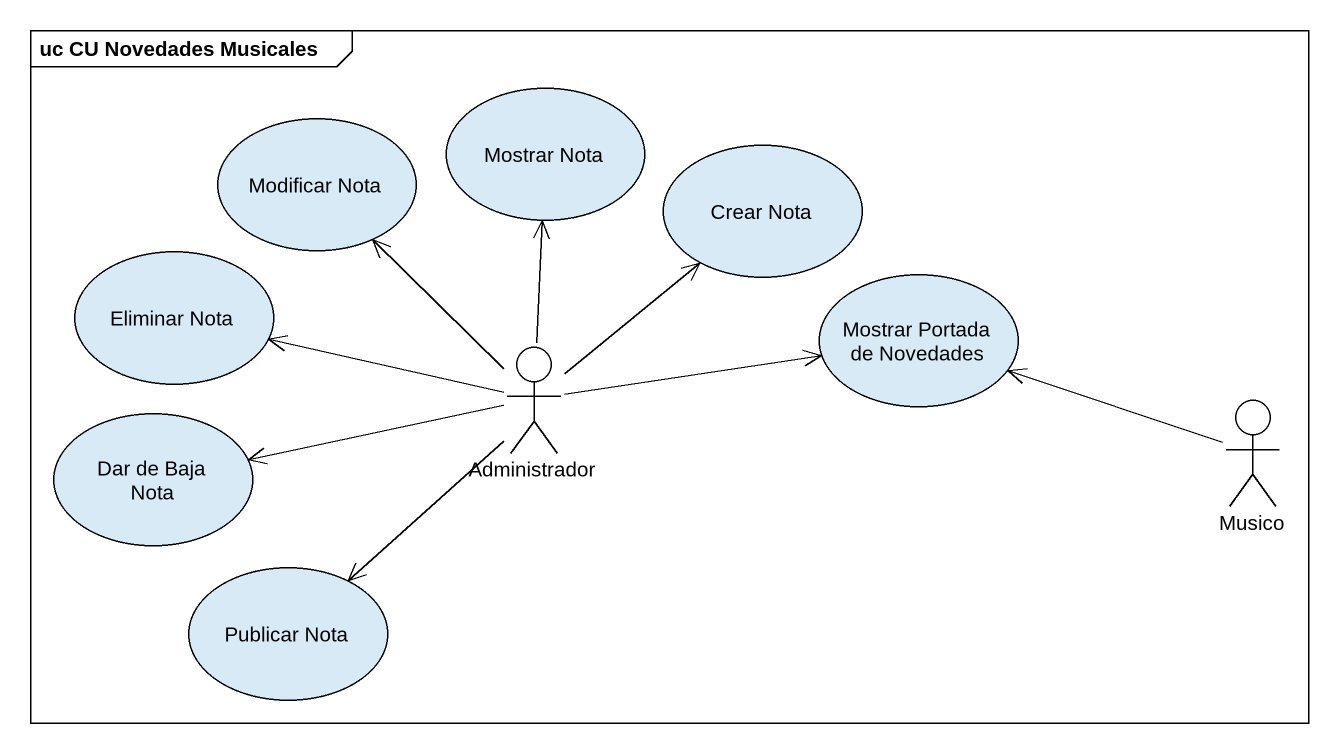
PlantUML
@startuml
mainframe uc CU Novedades Musicales
usecase "Modificar Nota" as Modificar_Nota
usecase "Mostrar Nota" as Mostrar_Nota
usecase "Crear Nota" as Crear_Nota
usecase "Eliminar Nota" as Eliminar_Nota
usecase "Mostrar Portada de Novedades" as Mostrar_Portada_de_Novedades
actor Administrador
usecase "Dar de Baja Nota" as Dar_de_Baja_Nota
actor Musico
usecase "Publicar Nota" as Publicar_Nota
Administrador -up-> Modificar_Nota
Administrador -up-> Mostrar_Nota
Administrador -up-> Crear_Nota
Administrador -left-> Eliminar_Nota
Administrador -right-> Mostrar_Portada_de_Novedades
Administrador -left-> Dar_de_Baja_Nota
Administrador --> Publicar_Nota
Musico -left-> Mostrar_Portada_de_Novedades
@enduml
